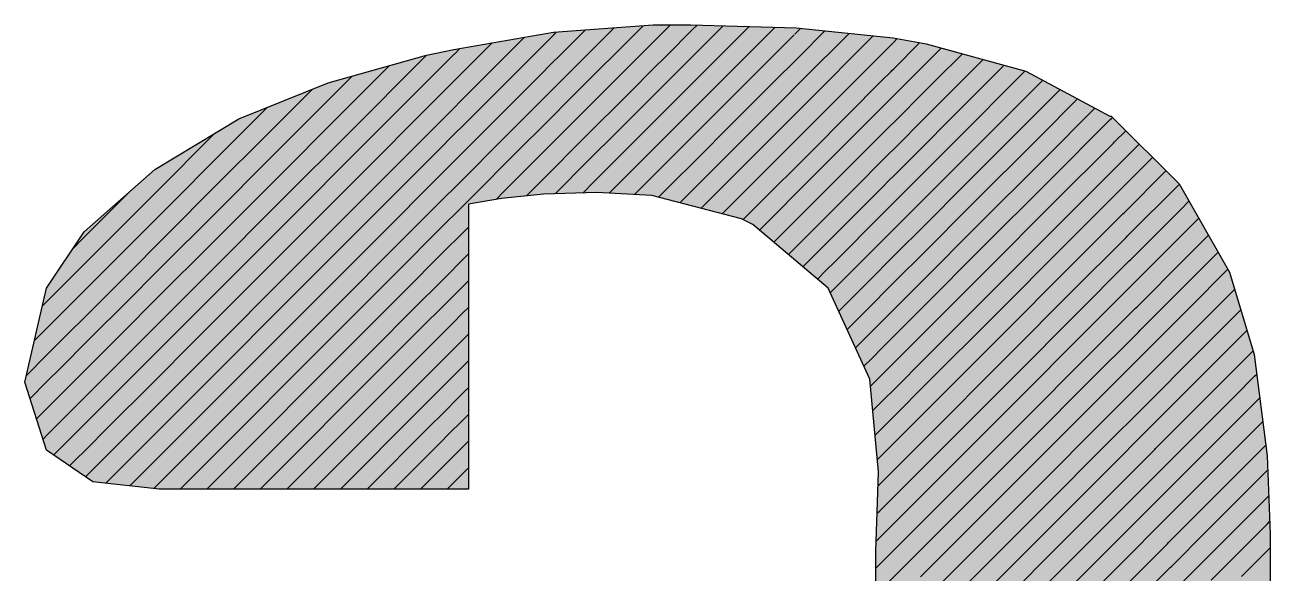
# Model space of a CAD drawing. Extents: x 0 to 13080, y 0 to 6750.
# Drawn here: x 12337.94 to 12362.66, y 1066.78 to 1077.65 of the extents above; entities that cross this region are included whole.
import ezdxf

# ---------------------------------------------------------------- set-up
doc = ezdxf.new("R2010")
doc.units = 0
doc.header["$MEASUREMENT"] = 0
doc.layers.add('MTH-CARIMBO-TXT1', color=1, linetype='CONTINUOUS')

msp = doc.modelspace()

# ---------------------------------------------------------------- linework, layer by layer
at = {"layer": 'MTH-CARIMBO-TXT1', "linetype": 'Continuous'}
for p, q in [((12348.788188, 1076.212053), (12350.212693, 1077.636558)), ((12350.52319, 1077.416725), (12350.757784, 1077.651319)), ((12351.18804, 1077.551245), (12351.284748, 1077.647954)), ((12351.297872, 1077.130747), (12351.800936, 1077.633811)), ((12346.558569, 1076.103754), (12347.86273, 1077.407916)), ((12346.603896, 1075.618751), (12348.383711, 1077.398566)), ((12348.383711, 1077.398566), (12348.412812, 1077.427667)), ((12348.412812, 1077.427667), (12348.434268, 1077.449123)), ((12348.434268, 1077.449123), (12348.449679, 1077.464535)), ((12348.449679, 1077.464535), (12348.497406, 1077.512262)), ((12348.562515, 1077.047041), (12349.069169, 1077.553694)), ((12348.675352, 1076.629547), (12349.640931, 1077.595126)), ((12350.413479, 1077.307015), (12350.52319, 1077.416725)), ((12350.689088, 1077.052293), (12351.18804, 1077.551245)), ((12351.407703, 1076.710248), (12352.317124, 1077.619669)), ((12351.517535, 1076.28975), (12352.833312, 1077.605527)), ((12351.627367, 1075.869251), (12353.215817, 1077.457702)), ((12353.227582, 1077.469467), (12353.265616, 1077.5075)), ((12353.265616, 1077.5075), (12353.342908, 1077.584793)), ((12353.323374, 1077.034929), (12353.823072, 1077.534627)), ((12353.381133, 1076.562358), (12354.303236, 1077.484461)), ((12353.438892, 1076.089786), (12354.7834, 1077.434294)), ((12346.467914, 1077.07376), (12346.578773, 1077.184619)), ((12346.513241, 1076.588757), (12347.220752, 1077.296267)), ((12350.243487, 1077.137022), (12350.413479, 1077.307015)), ((12353.496651, 1075.617215), (12355.142212, 1077.262777)), ((12355.142212, 1077.262777), (12355.169132, 1077.289696)), ((12355.177267, 1077.297831), (12355.258393, 1077.378958)), ((12355.183386, 1076.773621), (12355.710156, 1077.30039)), ((12355.917764, 1076.977668), (12356.135964, 1077.195869)), ((12344.325025, 1075.461201), (12345.912348, 1077.048524)), ((12345.961298, 1076.567143), (12346.46263, 1077.068476)), ((12348.398912, 1076.883438), (12348.562515, 1077.047041)), ((12348.901024, 1075.794559), (12350.243487, 1077.137022)), ((12350.408947, 1076.772152), (12350.689088, 1077.052293)), ((12350.854986, 1076.687861), (12351.297872, 1077.130747)), ((12353.077489, 1076.789044), (12353.323374, 1077.034929)), ((12355.189505, 1076.24941), (12355.831478, 1076.891382)), ((12355.831478, 1076.891382), (12355.917764, 1076.977668)), ((12356.031474, 1076.561048), (12356.551791, 1077.081365)), ((12356.145184, 1076.144428), (12356.967618, 1076.966862)), ((12344.188935, 1075.855441), (12345.17638, 1076.842886)), ((12347.86222, 1076.346745), (12348.171142, 1076.655668)), ((12348.171142, 1076.655668), (12348.398912, 1076.883438)), ((12349.974878, 1076.338083), (12350.408947, 1076.772152)), ((12350.404414, 1076.237289), (12350.854986, 1076.687861)), ((12351.020884, 1076.323429), (12351.407703, 1076.710248)), ((12351.737198, 1075.448753), (12353.001429, 1076.712983)), ((12353.001429, 1076.712983), (12353.077489, 1076.789044)), ((12354.955768, 1076.546002), (12355.130562, 1076.720797)), ((12355.130562, 1076.720797), (12355.154537, 1076.744771)), ((12355.154537, 1076.744771), (12355.183386, 1076.773621)), ((12356.258895, 1075.727809), (12357.383445, 1076.852359)), ((12356.372605, 1075.311189), (12357.799272, 1076.737856)), ((12344.052845, 1076.249681), (12344.440412, 1076.637248)), ((12344.461115, 1075.066961), (12345.961298, 1076.567143)), ((12346.008044, 1076.08356), (12346.479519, 1076.555035)), ((12346.479519, 1076.555035), (12346.513241, 1076.588757)), ((12348.363557, 1076.317752), (12348.675352, 1076.629547)), ((12352.927395, 1076.10862), (12353.381133, 1076.562358)), ((12353.554409, 1075.144644), (12354.955768, 1076.546002)), ((12355.825719, 1076.355293), (12356.031474, 1076.561048)), ((12357.898661, 1076.306915), (12358.147383, 1076.555637)), ((12342.521737, 1075.248903), (12343.650402, 1076.377568)), ((12342.724924, 1074.92176), (12344.052845, 1076.249681)), ((12346.649223, 1075.133749), (12347.86222, 1076.346745)), ((12347.929473, 1075.883668), (12348.363557, 1076.317752)), ((12348.328202, 1075.752067), (12348.788188, 1076.212053)), ((12349.01386, 1075.377065), (12349.974878, 1076.338083)), ((12349.70627, 1075.539145), (12350.404414, 1076.237289)), ((12350.399881, 1075.702426), (12351.020884, 1076.323429)), ((12351.186783, 1075.958997), (12351.517535, 1076.28975)), ((12354.769324, 1075.829228), (12355.091993, 1076.151897)), ((12355.091993, 1076.151897), (12355.136249, 1076.196154)), ((12355.136249, 1076.196154), (12355.189505, 1076.24941)), ((12355.195625, 1075.725199), (12355.825719, 1076.355293)), ((12356.486316, 1074.894569), (12357.898661, 1076.306915)), ((12357.986358, 1075.864282), (12358.492991, 1076.370915)), ((12358.074054, 1075.421648), (12358.8386, 1076.186193)), ((12342.31855, 1075.576047), (12342.76174, 1076.019237)), ((12344.597205, 1074.672721), (12346.008044, 1076.08356)), ((12346.05479, 1075.599976), (12346.496409, 1076.041595)), ((12346.496409, 1076.041595), (12346.558569, 1076.103754)), ((12350.395348, 1075.167563), (12351.186783, 1075.958997)), ((12351.84703, 1075.028255), (12352.78704, 1075.968264)), ((12352.777302, 1075.428197), (12353.438892, 1076.089786)), ((12352.78704, 1075.968264), (12352.927395, 1076.10862)), ((12355.819961, 1075.819205), (12356.145184, 1076.144428)), ((12358.161751, 1074.979014), (12359.184208, 1076.001472)), ((12342.92811, 1074.594616), (12344.188935, 1075.855441)), ((12347.340728, 1075.294924), (12347.929473, 1075.883668)), ((12347.687803, 1075.111669), (12348.328202, 1075.752067)), ((12348.292846, 1075.186382), (12348.901024, 1075.794559)), ((12349.437661, 1074.740206), (12350.399881, 1075.702426)), ((12351.352681, 1075.594565), (12351.627367, 1075.869251)), ((12353.612168, 1074.672072), (12354.769324, 1075.829228)), ((12355.117962, 1075.647536), (12355.195625, 1075.725199)), ((12355.201744, 1075.200988), (12355.819961, 1075.819205)), ((12355.814202, 1075.283116), (12356.258895, 1075.727809)), ((12356.600026, 1074.47795), (12357.986358, 1075.864282)), ((12358.249447, 1074.536381), (12359.486754, 1075.773688)), ((12359.486754, 1075.773688), (12359.511967, 1075.7989)), ((12359.511967, 1075.7989), (12359.531891, 1075.818825)), ((12340.530456, 1074.318282), (12341.714487, 1075.502313)), ((12342.093357, 1075.350854), (12342.31855, 1075.576047)), ((12343.131297, 1074.267473), (12344.325025, 1075.461201)), ((12344.733295, 1074.278481), (12346.05479, 1075.599976)), ((12346.101537, 1075.116392), (12346.513298, 1075.528154)), ((12346.513298, 1075.528154), (12346.603896, 1075.618751)), ((12349.126696, 1074.959571), (12349.70627, 1075.539145)), ((12350.390816, 1074.6327), (12351.352681, 1075.594565)), ((12351.518579, 1075.230134), (12351.737198, 1075.448753)), ((12352.572651, 1075.223546), (12352.777302, 1075.428197)), ((12352.627209, 1074.747773), (12353.496651, 1075.617215)), ((12354.58288, 1075.112454), (12355.053423, 1075.582997)), ((12355.053423, 1075.582997), (12355.117962, 1075.647536)), ((12356.713736, 1074.06133), (12358.074054, 1075.421648)), ((12359.574559, 1075.331163), (12359.797056, 1075.55366)), ((12340.537558, 1073.795055), (12342.093357, 1075.350854)), ((12341.948242, 1074.675408), (12342.521737, 1075.248903)), ((12346.694551, 1074.648746), (12347.340728, 1075.294924)), ((12347.446134, 1074.339669), (12348.292846, 1075.186382)), ((12348.257491, 1074.620696), (12349.01386, 1075.377065)), ((12349.540267, 1074.312481), (12350.395348, 1075.167563)), ((12350.521739, 1074.233294), (12351.518579, 1075.230134)), ((12351.956862, 1074.607756), (12352.572651, 1075.223546)), ((12355.099675, 1075.098919), (12355.201744, 1075.200988)), ((12355.207863, 1074.676777), (12355.814202, 1075.283116)), ((12355.808443, 1074.747027), (12356.372605, 1075.311189)), ((12358.337144, 1074.093747), (12359.549848, 1075.306452)), ((12359.549848, 1075.306452), (12359.574559, 1075.331163)), ((12359.637152, 1074.863425), (12360.062222, 1075.288495)), ((12341.803127, 1073.999963), (12342.724924, 1074.92176)), ((12343.334484, 1073.94033), (12344.461115, 1075.066961)), ((12344.869385, 1073.884241), (12346.101537, 1075.116392)), ((12346.148283, 1074.632809), (12346.530188, 1075.014713)), ((12346.530188, 1075.014713), (12346.649223, 1075.133749)), ((12346.819237, 1074.243102), (12347.687803, 1075.111669)), ((12348.469967, 1074.302842), (12349.126696, 1074.959571)), ((12351.684477, 1074.865702), (12351.84703, 1075.028255)), ((12352.477115, 1074.06735), (12353.554409, 1075.144644)), ((12353.669927, 1074.199501), (12354.58288, 1075.112454)), ((12354.396436, 1074.39568), (12355.014854, 1075.014098)), ((12355.014854, 1075.014098), (12355.099675, 1075.098919)), ((12356.827447, 1073.64471), (12358.161751, 1074.979014)), ((12359.699745, 1074.395688), (12360.327387, 1075.02333)), ((12340.544661, 1073.271827), (12341.948242, 1074.675408)), ((12343.537671, 1073.613186), (12344.597205, 1074.672721)), ((12349.239533, 1074.542077), (12349.437661, 1074.740206)), ((12350.943284, 1074.124508), (12351.684477, 1074.865702)), ((12352.358262, 1074.478827), (12352.627209, 1074.747773)), ((12352.524666, 1073.58457), (12353.612168, 1074.672072)), ((12355.081388, 1074.550302), (12355.207863, 1074.676777)), ((12355.213982, 1074.152566), (12355.808443, 1074.747027)), ((12355.802684, 1074.210938), (12356.486316, 1074.894569)), ((12358.42484, 1073.651113), (12359.612942, 1074.839215)), ((12359.612942, 1074.839215), (12359.637152, 1074.863425)), ((12359.762337, 1073.92795), (12360.592552, 1074.758165)), ((12341.658012, 1073.324518), (12342.92811, 1074.594616)), ((12345.005475, 1073.490001), (12346.148283, 1074.632809)), ((12346.19503, 1074.149225), (12346.547077, 1074.501273)), ((12346.547077, 1074.501273), (12346.694551, 1074.648746)), ((12347.898283, 1074.261488), (12348.257491, 1074.620696)), ((12349.015028, 1074.317573), (12349.239533, 1074.542077)), ((12350.04408, 1074.285965), (12350.390816, 1074.6327)), ((12351.364828, 1074.015723), (12351.850375, 1074.50127)), ((12351.850375, 1074.50127), (12351.956862, 1074.607756)), ((12352.066693, 1074.187258), (12352.358262, 1074.478827)), ((12354.209991, 1073.678905), (12354.976284, 1074.445198)), ((12354.976284, 1074.445198), (12355.081388, 1074.550302)), ((12355.796925, 1073.674849), (12356.600026, 1074.47795)), ((12356.941157, 1073.228091), (12358.249447, 1074.536381)), ((12359.82493, 1073.460213), (12360.854093, 1074.489376)), ((12339.122958, 1073.441115), (12340.048069, 1074.366225)), ((12339.140735, 1072.928561), (12340.406807, 1074.194633)), ((12340.406807, 1074.194633), (12340.530456, 1074.318282)), ((12341.512897, 1072.649073), (12343.131297, 1074.267473)), ((12343.740857, 1073.286043), (12344.733295, 1074.278481)), ((12346.739878, 1074.163743), (12346.819237, 1074.243102)), ((12347.298321, 1074.191856), (12347.446134, 1074.339669)), ((12352.016273, 1074.136838), (12352.066693, 1074.187258)), ((12352.811928, 1073.341502), (12353.669927, 1074.199501)), ((12353.727685, 1073.726929), (12354.396436, 1074.39568)), ((12355.220101, 1073.628355), (12355.802684, 1074.210938)), ((12358.512537, 1073.20848), (12359.676036, 1074.371979)), ((12359.676036, 1074.371979), (12359.699745, 1074.395688)), ((12340.551764, 1072.7486), (12341.803127, 1073.999963)), ((12341.367781, 1071.973627), (12343.334484, 1073.94033)), ((12345.141565, 1073.095761), (12346.19503, 1074.149225)), ((12346.241776, 1073.665641), (12346.563967, 1073.987832)), ((12346.563967, 1073.987832), (12346.739878, 1074.163743)), ((12351.786372, 1073.906937), (12352.016273, 1074.136838)), ((12352.20107, 1073.791304), (12352.477115, 1074.06735)), ((12354.937715, 1073.876299), (12355.063101, 1074.001684)), ((12355.063101, 1074.001684), (12355.213982, 1074.152566)), ((12355.791167, 1073.13876), (12356.713736, 1074.06133)), ((12357.054868, 1072.811471), (12358.337144, 1074.093747)), ((12359.73913, 1073.904743), (12359.762337, 1073.92795)), ((12359.887522, 1072.992475), (12360.893963, 1073.998916)), ((12360.893963, 1073.998916), (12361.049911, 1074.154864)), ((12340.274991, 1073.532487), (12340.537558, 1073.795055)), ((12343.944044, 1072.9589), (12344.869385, 1073.884241)), ((12353.09919, 1073.098434), (12353.727685, 1073.726929)), ((12353.785444, 1073.254358), (12354.209991, 1073.678905)), ((12354.023547, 1072.962131), (12354.937715, 1073.876299)), ((12358.600233, 1072.765846), (12359.73913, 1073.904743)), ((12360.933833, 1073.508456), (12361.243261, 1073.817884)), ((12339.095487, 1073.413643), (12339.122958, 1073.441115)), ((12339.158511, 1072.416007), (12340.274991, 1073.532487)), ((12341.222666, 1071.298182), (12343.537671, 1073.613186)), ((12344.147231, 1072.631756), (12345.005475, 1073.490001)), ((12345.277655, 1072.701521), (12346.241776, 1073.665641)), ((12346.288523, 1073.182058), (12346.580856, 1073.474392)), ((12346.580856, 1073.474392), (12346.746224, 1073.639759)), ((12354.899146, 1073.307399), (12355.044813, 1073.453067)), ((12355.044813, 1073.453067), (12355.220101, 1073.628355)), ((12355.226221, 1073.104144), (12355.796925, 1073.674849)), ((12355.785408, 1072.602671), (12356.827447, 1073.64471)), ((12357.168578, 1072.394851), (12358.42484, 1073.651113)), ((12358.68793, 1072.323213), (12359.802224, 1073.437507)), ((12359.802224, 1073.437507), (12359.82493, 1073.460213)), ((12359.950115, 1072.524738), (12360.933833, 1073.508456)), ((12360.973702, 1073.017995), (12361.43661, 1073.480903)), ((12338.891654, 1073.209811), (12339.095487, 1073.413643)), ((12340.143175, 1072.870341), (12340.544661, 1073.271827)), ((12340.558866, 1072.225372), (12341.658012, 1073.324518)), ((12341.077551, 1070.622737), (12343.740857, 1073.286043)), ((12353.386452, 1072.855366), (12353.785444, 1073.254358)), ((12353.929572, 1072.337826), (12354.899146, 1073.307399)), ((12355.779649, 1072.066583), (12356.941157, 1073.228091)), ((12357.282288, 1071.978232), (12358.512537, 1073.20848)), ((12340.932436, 1069.947291), (12343.944044, 1072.9589)), ((12344.350417, 1072.304613), (12345.141565, 1073.095761)), ((12345.413745, 1072.307281), (12346.288523, 1073.182058)), ((12346.335269, 1072.698474), (12346.597746, 1072.960951)), ((12346.597746, 1072.960951), (12346.746224, 1073.109429)), ((12353.843203, 1072.781787), (12354.023547, 1072.962131)), ((12355.026526, 1072.90445), (12355.226221, 1073.104144)), ((12355.23234, 1072.579933), (12355.791167, 1073.13876)), ((12358.775626, 1071.880579), (12359.865318, 1072.970271)), ((12359.865318, 1072.970271), (12359.887522, 1072.992475)), ((12360.012708, 1072.057), (12360.973702, 1073.017995)), ((12361.013572, 1072.527535), (12361.62996, 1073.143922)), ((12338.373642, 1072.161468), (12338.985178, 1072.773004)), ((12338.985178, 1072.773004), (12339.140735, 1072.928561)), ((12339.176288, 1071.903454), (12340.143175, 1072.870341)), ((12340.011358, 1072.208194), (12340.551764, 1072.7486)), ((12344.553604, 1071.977469), (12345.277655, 1072.701521)), ((12345.549835, 1071.91304), (12346.335269, 1072.698474)), ((12353.673714, 1072.612298), (12353.843203, 1072.781787)), ((12354.096741, 1071.974665), (12354.860576, 1072.7385)), ((12354.860576, 1072.7385), (12355.026526, 1072.90445)), ((12355.77389, 1071.530494), (12357.054868, 1072.811471)), ((12357.395999, 1071.561612), (12358.600233, 1072.765846)), ((12361.053442, 1072.037074), (12361.823309, 1072.806942)), ((12340.565969, 1071.702145), (12341.512897, 1072.649073)), ((12340.787321, 1069.271846), (12344.147231, 1072.631756)), ((12346.382015, 1072.21489), (12346.614635, 1072.44751)), ((12346.614635, 1072.44751), (12346.746224, 1072.579099)), ((12355.008239, 1072.355832), (12355.23234, 1072.579933)), ((12355.238459, 1072.055722), (12355.785408, 1072.602671)), ((12358.863323, 1071.437945), (12359.928412, 1072.503035)), ((12359.928412, 1072.503035), (12359.950115, 1072.524738)), ((12360.0753, 1071.589263), (12361.013572, 1072.527535)), ((12338.874869, 1072.132365), (12339.158511, 1072.416007)), ((12339.194064, 1071.3909), (12340.011358, 1072.208194)), ((12339.879542, 1071.546048), (12340.558866, 1072.225372)), ((12340.642205, 1068.596401), (12344.350417, 1072.304613)), ((12344.756791, 1071.650326), (12345.413745, 1072.307281)), ((12345.685925, 1071.5188), (12346.382015, 1072.21489)), ((12354.822007, 1072.1696), (12355.008239, 1072.355832)), ((12355.768132, 1070.994405), (12357.168578, 1072.394851)), ((12357.509709, 1071.144992), (12358.68793, 1072.323213)), ((12361.093311, 1071.546614), (12361.873539, 1072.326841)), ((12361.873539, 1072.326841), (12361.957609, 1072.410912)), ((12338.292245, 1072.080071), (12338.373642, 1072.161468)), ((12338.373642, 1071.631138), (12338.874869, 1072.132365)), ((12340.573072, 1071.178917), (12341.367781, 1071.973627)), ((12341.023348, 1068.447213), (12344.553604, 1071.977469)), ((12346.631525, 1071.93407), (12346.746224, 1072.048769)), ((12354.263911, 1071.611504), (12354.822007, 1072.1696)), ((12354.989952, 1071.807215), (12355.238459, 1072.055722)), ((12355.244578, 1071.531512), (12355.779649, 1072.066583)), ((12355.762373, 1070.458316), (12357.282288, 1071.978232)), ((12358.951019, 1070.995312), (12359.991506, 1072.035798)), ((12359.991506, 1072.035798), (12360.012708, 1072.057)), ((12360.137893, 1071.121526), (12361.053442, 1072.037074)), ((12361.893551, 1071.816524), (12362.079442, 1072.002414)), ((12338.764561, 1071.491727), (12339.176288, 1071.903454)), ((12339.747726, 1070.883902), (12340.565969, 1071.702145)), ((12344.959978, 1071.323183), (12345.549835, 1071.91304)), ((12345.822015, 1071.12456), (12346.428762, 1071.731307)), ((12346.428762, 1071.731307), (12346.631525, 1071.93407)), ((12354.783437, 1071.600701), (12354.989952, 1071.807215)), ((12357.62342, 1070.728373), (12358.775626, 1071.880579)), ((12361.133181, 1071.056154), (12361.893551, 1071.816524)), ((12338.133146, 1071.390642), (12338.373642, 1071.631138)), ((12338.373642, 1071.100808), (12338.764561, 1071.491727)), ((12339.21184, 1070.878346), (12339.879542, 1071.546048)), ((12341.553678, 1068.447213), (12344.756791, 1071.650326)), ((12345.163164, 1070.996039), (12345.685925, 1071.5188)), ((12346.648414, 1071.420629), (12346.746224, 1071.518439)), ((12354.43108, 1071.248344), (12354.783437, 1071.600701)), ((12354.971664, 1071.258598), (12355.244578, 1071.531512)), ((12355.250697, 1071.007301), (12355.77389, 1071.530494)), ((12355.756614, 1069.922227), (12357.395999, 1071.561612)), ((12359.038715, 1070.552678), (12360.0546, 1071.568562)), ((12360.0546, 1071.568562), (12360.0753, 1071.589263)), ((12360.200486, 1070.653788), (12361.093311, 1071.546614)), ((12361.913564, 1071.306206), (12362.201274, 1071.593917)), ((12338.654252, 1070.851088), (12339.194064, 1071.3909)), ((12340.580174, 1070.65569), (12341.222666, 1071.298182)), ((12342.084008, 1068.447213), (12344.959978, 1071.323183)), ((12345.958105, 1070.73032), (12346.475508, 1071.247723)), ((12346.475508, 1071.247723), (12346.648414, 1071.420629)), ((12354.744868, 1071.031801), (12354.971664, 1071.258598)), ((12357.73713, 1070.311753), (12358.863323, 1071.437945)), ((12361.173051, 1070.565693), (12361.913564, 1071.306206)), ((12337.974047, 1070.701213), (12338.373642, 1071.100808)), ((12339.61591, 1070.221756), (12340.573072, 1071.178917)), ((12342.614338, 1068.447213), (12345.163164, 1070.996039)), ((12345.366351, 1070.668896), (12345.822015, 1071.12456)), ((12346.665304, 1070.907189), (12346.746224, 1070.988109)), ((12354.598249, 1070.885183), (12354.744868, 1071.031801)), ((12354.953377, 1070.70998), (12355.250697, 1071.007301)), ((12355.256817, 1070.48309), (12355.768132, 1070.994405)), ((12355.750855, 1069.386138), (12357.509709, 1071.144992)), ((12357.850841, 1069.895133), (12358.951019, 1070.995312)), ((12359.126412, 1070.110045), (12360.117694, 1071.101326)), ((12360.117694, 1071.101326), (12360.137893, 1071.121526)), ((12360.263078, 1070.186051), (12361.133181, 1071.056154)), ((12361.933576, 1070.795888), (12362.323107, 1071.185419)), ((12338.373642, 1070.570478), (12338.654252, 1070.851088)), ((12338.543943, 1070.210449), (12339.21184, 1070.878346)), ((12339.229617, 1070.365793), (12339.747726, 1070.883902)), ((12345.569538, 1070.341752), (12345.958105, 1070.73032)), ((12346.094195, 1070.33608), (12346.522255, 1070.764139)), ((12346.522255, 1070.764139), (12346.665304, 1070.907189)), ((12355.745097, 1068.850049), (12357.62342, 1070.728373)), ((12361.21292, 1070.075233), (12361.933576, 1070.795888)), ((12362.351662, 1070.683644), (12362.394288, 1070.72627)), ((12338.04725, 1070.244086), (12338.373642, 1070.570478)), ((12339.484094, 1069.559609), (12340.580174, 1070.65569)), ((12340.587277, 1070.132462), (12341.077551, 1070.622737)), ((12343.144668, 1068.447213), (12345.366351, 1070.668896)), ((12354.730444, 1070.487047), (12354.953377, 1070.70998)), ((12354.93509, 1070.161363), (12355.256817, 1070.48309)), ((12357.964551, 1069.478514), (12359.038715, 1070.552678)), ((12359.214108, 1069.667411), (12360.180787, 1070.63409)), ((12360.180787, 1070.63409), (12360.200486, 1070.653788)), ((12360.325671, 1069.718313), (12361.173051, 1070.565693)), ((12361.953589, 1070.285571), (12362.351662, 1070.683644)), ((12338.433635, 1069.56981), (12339.229617, 1070.365793)), ((12339.247393, 1069.853239), (12339.61591, 1070.221756)), ((12343.674998, 1068.447213), (12345.569538, 1070.341752)), ((12345.772724, 1070.014609), (12346.094195, 1070.33608)), ((12346.230285, 1069.94184), (12346.569001, 1070.280556)), ((12346.569001, 1070.280556), (12346.682193, 1070.393748)), ((12346.682193, 1070.393748), (12346.746224, 1070.457779)), ((12355.262936, 1069.958879), (12355.762373, 1070.458316)), ((12355.739338, 1068.313961), (12357.73713, 1070.311753)), ((12361.25279, 1069.584772), (12361.953589, 1070.285571)), ((12362.360395, 1070.162047), (12362.454706, 1070.256358)), ((12338.175555, 1069.842061), (12338.373642, 1070.040148)), ((12338.373642, 1070.040148), (12338.543943, 1070.210449)), ((12339.352278, 1068.897463), (12340.587277, 1070.132462)), ((12344.205328, 1068.447213), (12345.772724, 1070.014609)), ((12354.775901, 1070.002174), (12354.93509, 1070.161363)), ((12358.078261, 1069.061894), (12359.126412, 1070.110045)), ((12359.301805, 1069.224777), (12360.243881, 1070.166854)), ((12360.243881, 1070.166854), (12360.263078, 1070.186051)), ((12360.388263, 1069.250576), (12361.21292, 1070.075233)), ((12361.973601, 1069.775253), (12362.360395, 1070.162047)), ((12338.516992, 1069.122837), (12339.247393, 1069.853239)), ((12340.594379, 1069.609235), (12340.932436, 1069.947291)), ((12345.975911, 1069.687466), (12346.230285, 1069.94184)), ((12346.366375, 1069.5476), (12346.615747, 1069.796972)), ((12346.615747, 1069.796972), (12346.699083, 1069.880307)), ((12346.699083, 1069.880307), (12346.746224, 1069.927449)), ((12354.916803, 1069.612746), (12355.262936, 1069.958879)), ((12355.269055, 1069.434668), (12355.756614, 1069.922227)), ((12355.733579, 1067.777872), (12357.850841, 1069.895133)), ((12361.29266, 1069.094312), (12361.973601, 1069.775253)), ((12362.369128, 1069.64045), (12362.515123, 1069.786445)), ((12338.303861, 1069.440037), (12338.373642, 1069.509818)), ((12338.373642, 1069.509818), (12338.433635, 1069.56981)), ((12339.26517, 1069.340685), (12339.484094, 1069.559609)), ((12339.547828, 1068.562683), (12340.594379, 1069.609235)), ((12344.735659, 1068.447213), (12345.975911, 1069.687466)), ((12346.179098, 1069.360322), (12346.366375, 1069.5476)), ((12354.821357, 1069.517301), (12354.916803, 1069.612746)), ((12355.72782, 1067.241783), (12357.964551, 1069.478514)), ((12358.191972, 1068.645274), (12359.214108, 1069.667411)), ((12359.389501, 1068.782144), (12360.306975, 1069.699618)), ((12360.306975, 1069.699618), (12360.325671, 1069.718313)), ((12360.450856, 1068.782838), (12361.25279, 1069.584772)), ((12361.993614, 1069.264936), (12362.369128, 1069.64045)), ((12338.831261, 1068.906777), (12339.26517, 1069.340685)), ((12340.601482, 1069.086007), (12340.787321, 1069.271846)), ((12345.265989, 1068.447213), (12346.179098, 1069.360322)), ((12346.502465, 1069.15336), (12346.662494, 1069.313388)), ((12346.662494, 1069.313388), (12346.715972, 1069.366867)), ((12346.715972, 1069.366867), (12346.746224, 1069.397119)), ((12354.898515, 1069.064128), (12355.269055, 1069.434668)), ((12355.275174, 1068.910457), (12355.750855, 1069.386138)), ((12359.477198, 1068.33951), (12360.370069, 1069.232382)), ((12360.370069, 1069.232382), (12360.388263, 1069.250576)), ((12361.33253, 1068.603852), (12361.993614, 1069.264936)), ((12362.377861, 1069.118853), (12362.57554, 1069.316532)), ((12340.026165, 1068.51069), (12340.601482, 1069.086007)), ((12345.796319, 1068.447213), (12346.382284, 1069.033179)), ((12346.382284, 1069.033179), (12346.502465, 1069.15336)), ((12354.866814, 1069.032427), (12354.898515, 1069.064128)), ((12355.722061, 1066.705694), (12358.078261, 1069.061894)), ((12358.305682, 1068.228655), (12359.301805, 1069.224777)), ((12360.513449, 1068.315101), (12361.29266, 1069.094312)), ((12362.013626, 1068.754618), (12362.377861, 1069.118853)), ((12339.145531, 1068.690717), (12339.282946, 1068.828132)), ((12339.282946, 1068.828132), (12339.352278, 1068.897463)), ((12346.585471, 1068.706036), (12346.638555, 1068.75912)), ((12346.638555, 1068.75912), (12346.70924, 1068.829805)), ((12346.70924, 1068.829805), (12346.732862, 1068.853426)), ((12354.897241, 1068.532524), (12355.275174, 1068.910457)), ((12355.281293, 1068.386246), (12355.745097, 1068.850049)), ((12358.419393, 1067.812035), (12359.389501, 1068.782144)), ((12359.564894, 1067.896876), (12360.433163, 1068.765145)), ((12360.433163, 1068.765145), (12360.450856, 1068.782838)), ((12361.372399, 1068.113391), (12362.013626, 1068.754618)), ((12362.386594, 1068.597256), (12362.603516, 1068.814177)), ((12340.504502, 1068.458697), (12340.608585, 1068.56278)), ((12340.608585, 1068.56278), (12340.642205, 1068.596401)), ((12346.326649, 1068.447213), (12346.585471, 1068.706036)), ((12354.879547, 1068.51483), (12354.897241, 1068.532524)), ((12355.716303, 1066.169605), (12358.191972, 1068.645274)), ((12360.576041, 1067.847363), (12361.33253, 1068.603852)), ((12362.033638, 1068.2443), (12362.386594, 1068.597256)), ((12354.912797, 1068.01775), (12355.281293, 1068.386246)), ((12355.287412, 1067.862035), (12355.739338, 1068.313961)), ((12358.533103, 1067.395415), (12359.477198, 1068.33951)), ((12359.652591, 1067.454243), (12360.496257, 1068.297909)), ((12360.496257, 1068.297909), (12360.513449, 1068.315101)), ((12361.412269, 1067.622931), (12362.033638, 1068.2443)), ((12362.395327, 1068.075659), (12362.605316, 1068.285648)), ((12362.605316, 1068.285648), (12362.631942, 1068.312274)), ((12354.861471, 1067.966424), (12354.912797, 1068.01775)), ((12355.710544, 1065.633516), (12358.305682, 1068.228655)), ((12360.638634, 1067.379626), (12361.372399, 1068.113391)), ((12362.053651, 1067.733983), (12362.395327, 1068.075659)), ((12354.928353, 1067.502976), (12355.287412, 1067.862035)), ((12355.293532, 1067.337824), (12355.733579, 1067.777872)), ((12355.704785, 1065.097428), (12358.419393, 1067.812035)), ((12358.646813, 1066.978796), (12359.564894, 1067.896876)), ((12359.740287, 1067.011609), (12360.559351, 1067.830673)), ((12360.559351, 1067.830673), (12360.576041, 1067.847363)), ((12362.40406, 1067.554062), (12362.607117, 1067.757119)), ((12362.607117, 1067.757119), (12362.650882, 1067.800884)), ((12354.878342, 1067.452965), (12354.928353, 1067.502976)), ((12360.701226, 1066.911888), (12361.412269, 1067.622931)), ((12361.452139, 1067.13247), (12362.053651, 1067.733983)), ((12362.073663, 1067.223665), (12362.40406, 1067.554062)), ((12354.850112, 1067.424734), (12354.878342, 1067.452965)), ((12354.94391, 1066.988202), (12355.293532, 1067.337824)), ((12355.699026, 1064.561339), (12358.533103, 1067.395415)), ((12358.760524, 1066.562176), (12359.652591, 1067.454243)), ((12359.827984, 1066.568976), (12360.622445, 1067.363437)), ((12360.622445, 1067.363437), (12360.638634, 1067.379626)), ((12362.608918, 1067.22859), (12362.659865, 1067.279537)), ((12355.299651, 1066.813614), (12355.72782, 1067.241783)), ((12358.874234, 1066.145556), (12359.740287, 1067.011609)), ((12360.763819, 1066.444151), (12361.452139, 1067.13247)), ((12361.492008, 1066.64201), (12362.073663, 1067.223665)), ((12362.093676, 1066.713347), (12362.412793, 1067.032465)), ((12362.412793, 1067.032465), (12362.608918, 1067.22859)), ((12354.839913, 1066.884206), (12354.895213, 1066.939505)), ((12354.895213, 1066.939505), (12354.94391, 1066.988202)), ((12354.959466, 1066.473429), (12355.299651, 1066.813614)), ((12355.693268, 1064.02525), (12358.646813, 1066.978796)), ((12359.91568, 1066.126342), (12360.685539, 1066.896201)), ((12360.685539, 1066.896201), (12360.701226, 1066.911888))]:
    msp.add_line(p, q, dxfattribs=at)
msp.add_lwpolyline([(12354.832074, 1066.468761), (12354.832074, 1067.214264), (12354.860748, 1067.988442), (12354.889421, 1068.791292), (12354.717381, 1070.626379), (12353.885858, 1072.432792), (12352.39485, 1073.694414), (12352.165464, 1073.809107), (12350.387724, 1074.267878), (12349.298141, 1074.325225), (12348.237232, 1074.296552), (12347.405708, 1074.210532), (12346.746224, 1074.095839), (12346.746224, 1068.447213), (12340.610153, 1068.447213), (12339.291185, 1068.590579), (12338.373642, 1069.22139), (12337.943543, 1070.569032), (12338.373642, 1072.432792), (12339.119146, 1073.551048), (12340.524134, 1074.783997), (12342.187181, 1075.787559), (12343.964921, 1076.50439), (12345.914701, 1077.049181), (12346.459492, 1077.163874), (12348.437945, 1077.507953), (12350.416397, 1077.651319), (12351.161901, 1077.651319), (12353.255047, 1077.593973), (12355.176153, 1077.39326), (12355.835637, 1077.278567), (12357.81409, 1076.733776), (12359.477137, 1075.844906), (12359.50581, 1075.844906), (12360.853452, 1074.497264), (12361.857015, 1072.748197), (12362.34446, 1071.113823), (12362.602519, 1069.106697), (12362.659865, 1067.558343), (12362.659865, 1052.275513)], dxfattribs=at)
for points in [[(12348.437945, 1077.507953), (12350.416397, 1077.651319), (12349.298141, 1074.325225)], [(12350.416397, 1077.651319), (12350.387724, 1074.267878), (12349.298141, 1074.325225)], [(12350.387724, 1074.267878), (12350.416397, 1077.651319), (12352.165464, 1073.809107)], [(12350.416397, 1077.651319), (12351.161901, 1077.651319), (12352.165464, 1073.809107)], [(12351.161901, 1077.651319), (12353.255047, 1077.593973), (12352.165464, 1073.809107)], [(12348.437945, 1077.507953), (12346.746224, 1074.095839), (12346.459492, 1077.163874)], [(12347.405708, 1074.210532), (12346.746224, 1074.095839), (12348.437945, 1077.507953)], [(12348.237232, 1074.296552), (12347.405708, 1074.210532), (12348.437945, 1077.507953)], [(12348.237232, 1074.296552), (12348.437945, 1077.507953), (12349.298141, 1074.325225)], [(12353.255047, 1077.593973), (12352.39485, 1073.694414), (12352.165464, 1073.809107)], [(12353.885858, 1072.432792), (12352.39485, 1073.694414), (12353.255047, 1077.593973)], [(12355.176153, 1077.39326), (12353.885858, 1072.432792), (12353.255047, 1077.593973)], [(12354.717381, 1070.626379), (12353.885858, 1072.432792), (12355.176153, 1077.39326)], [(12354.889421, 1068.791292), (12354.717381, 1070.626379), (12355.176153, 1077.39326)], [(12354.889421, 1068.791292), (12355.176153, 1077.39326), (12355.520232, 1047.917182)], [(12355.176153, 1077.39326), (12355.835637, 1077.278567), (12355.520232, 1047.917182)], [(12346.459492, 1077.163874), (12346.746224, 1068.447213), (12345.914701, 1077.049181)], [(12346.746224, 1074.095839), (12346.746224, 1068.447213), (12346.459492, 1077.163874)], [(12355.835637, 1077.278567), (12362.659865, 1052.275513), (12355.520232, 1047.917182)], [(12355.835637, 1077.278567), (12357.81409, 1076.733776), (12362.659865, 1052.275513)], [(12346.746224, 1068.447213), (12343.964921, 1076.50439), (12345.914701, 1077.049181)], [(12357.81409, 1076.733776), (12359.477137, 1075.844906), (12362.659865, 1052.275513)], [(12342.187181, 1075.787559), (12343.964921, 1076.50439), (12346.746224, 1068.447213)], [(12340.524134, 1074.783997), (12342.187181, 1075.787559), (12340.610153, 1068.447213)], [(12340.610153, 1068.447213), (12342.187181, 1075.787559), (12346.746224, 1068.447213)], [(12359.477137, 1075.844906), (12359.50581, 1075.844906), (12362.659865, 1052.275513)], [(12359.50581, 1075.844906), (12360.853452, 1074.497264), (12362.659865, 1052.275513)], [(12339.119146, 1073.551048), (12340.524134, 1074.783997), (12339.291185, 1068.590579)], [(12339.291185, 1068.590579), (12340.524134, 1074.783997), (12340.610153, 1068.447213)], [(12360.853452, 1074.497264), (12361.857015, 1072.748197), (12362.659865, 1052.275513)], [(12338.373642, 1072.432792), (12339.119146, 1073.551048), (12338.373642, 1069.22139)], [(12338.373642, 1069.22139), (12339.119146, 1073.551048), (12339.291185, 1068.590579)], [(12361.857015, 1072.748197), (12362.34446, 1071.113823), (12362.659865, 1052.275513)], [(12337.943543, 1070.569032), (12338.373642, 1072.432792), (12338.373642, 1069.22139)], [(12362.34446, 1071.113823), (12362.602519, 1069.106697), (12362.659865, 1052.275513)], [(12362.602519, 1069.106697), (12362.659865, 1067.558343), (12362.659865, 1052.275513)], [(12354.860748, 1067.988442), (12354.889421, 1068.791292), (12355.520232, 1047.917182)], [(12354.832074, 1066.468761), (12354.860748, 1067.988442), (12355.520232, 1047.917182)], [(12354.832074, 1066.468761), (12354.832074, 1067.214264), (12354.860748, 1067.988442)]]:
    msp.add_solid(points, dxfattribs=at)

doc.saveas('drawing.dxf')
